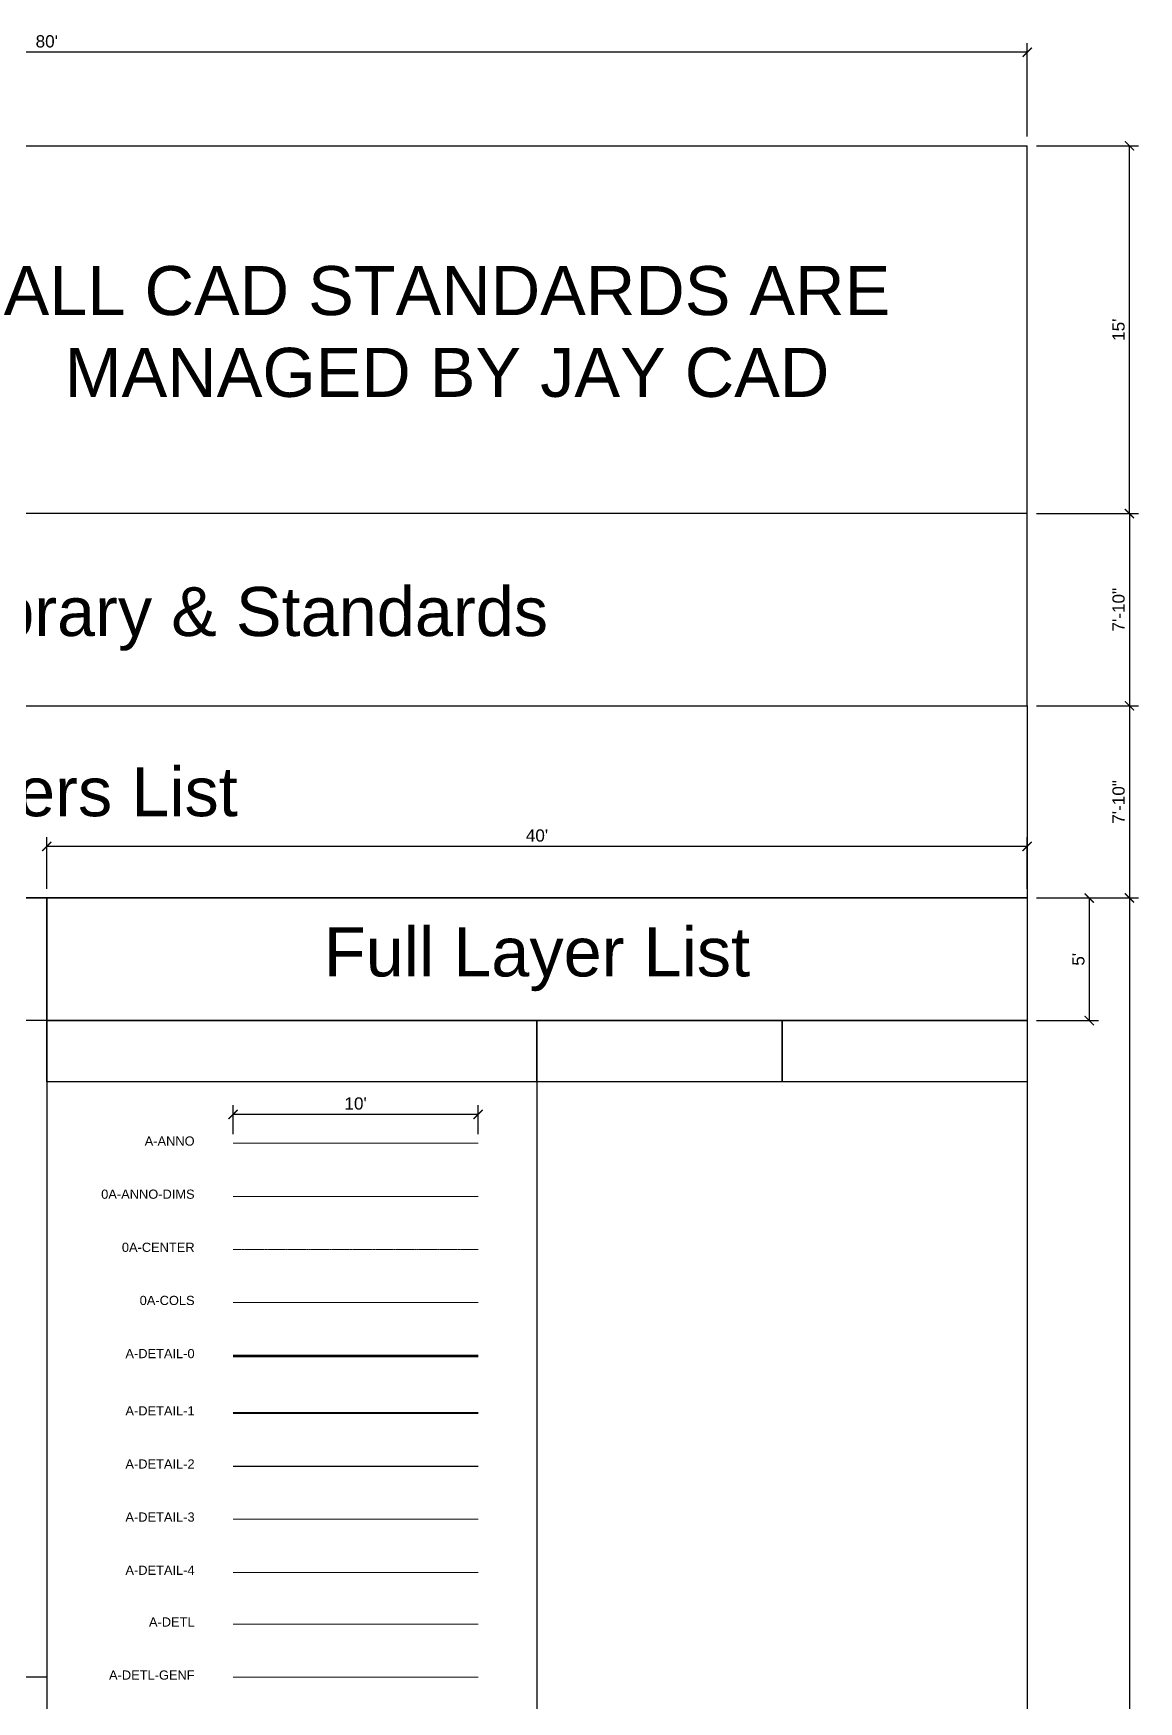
# Model space of a CAD drawing. Header units: inches. Extents: x -2078 to 106214, y -964 to 6385.
# Drawn here: x -607 to -65, y 943 to 1760 of the extents above; entities that cross this region are included whole.
import ezdxf

# ---------------------------------------------------------------- set-up
doc = ezdxf.new("R2010")
doc.units = ezdxf.units.IN
doc.header["$MEASUREMENT"] = 0
doc.linetypes.add('CENTER2', pattern=[1.125, 0.75, -0.125, 0.125, -0.125])
for name, color, linetype, lineweight in [('A-ANNO', 2, 'Continuous', 5), ('A-ANNO-DIMS', 1, 'Continuous', 9), ('A-CENTER', 2, 'CENTER2', 5), ('A-COLS', 3, 'Continuous', 9), ('A-DETAIL-0', 3, 'Continuous', 80), ('A-DETAIL-1', 4, 'Continuous', 40), ('A-DETAIL-2', 20, 'Continuous', 25), ('A-DETAIL-3', 40, 'Continuous', 15), ('A-DETAIL-4', 191, 'Continuous', 5), ('A-DETL', 90, 'Continuous', 9), ('A-DETL-GENF', 92, 'Continuous', 9)]:
    doc.layers.add(name, color=color, linetype=linetype, lineweight=lineweight)
doc.layers.add('A-TB', color=7, linetype='Continuous')
doc.styles.add('Jay Cad', font='arial.ttf', dxfattribs={"height": 0.125})
doc.styles.add('JC', font='arial.ttf', dxfattribs={"height": 0.125})
doc.dimstyles.new('Jay Cad - DIMS', dxfattribs={"dimtxt": 0.125, "dimasz": 0.09375, "dimexe": 0.09375, "dimexo": 0.09375, "dimgap": 0.046875, "dimtad": 1, "dimdec": 1, "dimzin": 0, "dimdsep": 46, "dimlunit": 4, "dimtxsty": 'Jay Cad', "dimblk": 'ARCHTICK', "dimcen": 0.09, "dimclrd": 1, "dimclre": 1, "dimclrt": 256, "dimadec": 0, "dimazin": 0, "dimtfac": 1, "dimtdec": 1, "dimtofl": 0, "dimtmove": 1, "dimatfit": 3, "dimfxl": 1, "dimtolj": 1, "dimtzin": 0, "dimarcsym": 0})
doc.dimstyles.new('JC-DIMS', dxfattribs={"dimtxt": 0.125, "dimasz": 0.09375, "dimexe": 0.09375, "dimexo": 0.09375, "dimgap": 0.046875, "dimtad": 1, "dimdec": 1, "dimzin": 0, "dimdsep": 46, "dimlunit": 4, "dimtxsty": 'JC', "dimblk": 'ARCHTICK', "dimcen": 0.09, "dimclrd": 1, "dimclre": 1, "dimclrt": 256, "dimadec": 0, "dimazin": 0, "dimtfac": 1, "dimtdec": 1, "dimtofl": 0, "dimtmove": 1, "dimatfit": 3, "dimfxl": 1, "dimtolj": 1, "dimtzin": 0, "dimarcsym": 0})

# ---------------------------------------------------------------- blocks, each defined once
blk = doc.blocks.new('_ArchTick')
at = {"color": 0, "linetype": 'ByBlock', "const_width": 0.15}
blk.add_lwpolyline([(-0.5, -0.5), (0.5, 0.5)], dxfattribs=at)
blk = doc.blocks.new('*D20')
at = {"layer": 'A-ANNO', "color": 1, "lineweight": -2, "transparency": 16777216}
for p, q in [((-115.5, 1430.58), (-65.42, 1430.58)), ((-69.92, 1430.58), (-69.92, 1336.54)), ((-115.5, 1336.54), (-65.42, 1336.54))]:
    blk.add_line(p, q, dxfattribs=at)
at = {"layer": 'Defpoints', "color": 0, "transparency": 16777216}
for p in [(-120, 1430.58), (-120, 1336.54), (-69.92, 1336.54)]:
    blk.add_point(p, dxfattribs=at)
at = {"layer": 'A-ANNO', "color": 1, "lineweight": -2, "transparency": 16777216, "xscale": 4.5, "yscale": 4.5, "zscale": 4.5}
for p, rotation in [((-69.92, 1430.58), 90), ((-69.92, 1336.54), 270)]:
    blk.add_blockref('_ArchTick', p, dxfattribs=dict(at, rotation=rotation))
at = {"layer": 'A-ANNO', "transparency": 16777216, "insert": (-75.24, 1383.56), "char_height": 6, "attachment_point": 5, "rotation": 90, "style": 'Jay Cad'}
blk.add_mtext('\\A1;7\'-10"', dxfattribs=at)
blk = doc.blocks.new('*D21')
at = {"layer": 'A-ANNO', "color": 1, "lineweight": -2, "transparency": 16777216}
for p, q in [((-115.5, 1524.62), (-65.42, 1524.62)), ((-69.92, 1524.62), (-69.92, 1430.58)), ((-115.5, 1430.58), (-65.42, 1430.58))]:
    blk.add_line(p, q, dxfattribs=at)
at = {"layer": 'Defpoints', "color": 0, "transparency": 16777216}
for p in [(-120, 1524.62), (-120, 1430.58), (-69.92, 1430.58)]:
    blk.add_point(p, dxfattribs=at)
at = {"layer": 'A-ANNO', "color": 1, "lineweight": -2, "transparency": 16777216, "xscale": 4.5, "yscale": 4.5, "zscale": 4.5}
for p, rotation in [((-69.92, 1524.62), 90), ((-69.92, 1430.58), 270)]:
    blk.add_blockref('_ArchTick', p, dxfattribs=dict(at, rotation=rotation))
at = {"layer": 'A-ANNO', "transparency": 16777216, "insert": (-75.24, 1477.6), "char_height": 6, "attachment_point": 5, "rotation": 90, "style": 'Jay Cad'}
blk.add_mtext('\\A1;7\'-10"', dxfattribs=at)
blk = doc.blocks.new('*D22')
at = {"layer": 'A-ANNO', "color": 1, "lineweight": -2, "transparency": 16777216}
for p, q in [((-115.5, 1704.62), (-65.42, 1704.62)), ((-69.92, 1524.62), (-69.92, 1704.62)), ((-115.5, 1524.62), (-65.42, 1524.62))]:
    blk.add_line(p, q, dxfattribs=at)
at = {"layer": 'Defpoints', "color": 0, "transparency": 16777216}
for p in [(-120, 1704.62), (-69.92, 1704.62), (-120, 1524.62)]:
    blk.add_point(p, dxfattribs=at)
at = {"layer": 'A-ANNO', "color": 1, "lineweight": -2, "transparency": 16777216, "xscale": 4.5, "yscale": 4.5, "zscale": 4.5}
for p, rotation in [((-69.92, 1704.62), 90), ((-69.92, 1524.62), 270)]:
    blk.add_blockref('_ArchTick', p, dxfattribs=dict(at, rotation=rotation))
at = {"layer": 'A-ANNO', "transparency": 16777216, "insert": (-75.24, 1614.62), "char_height": 6, "attachment_point": 5, "rotation": 90, "style": 'Jay Cad'}
blk.add_mtext("\\A1;15'", dxfattribs=at)
blk = doc.blocks.new('*D23')
at = {"layer": 'A-ANNO', "color": 1, "lineweight": -2, "transparency": 16777216}
for p, q in [((-115.5, 1336.54), (-65.42, 1336.54)), ((-69.92, 1336.54), (-69.92, 424.58)), ((-115.5, 424.58), (-65.42, 424.58))]:
    blk.add_line(p, q, dxfattribs=at)
at = {"layer": 'Defpoints', "color": 0, "transparency": 16777216}
for p in [(-120, 1336.54), (-120, 424.58), (-69.92, 424.58)]:
    blk.add_point(p, dxfattribs=at)
at = {"layer": 'A-ANNO', "color": 1, "lineweight": -2, "transparency": 16777216, "xscale": 4.5, "yscale": 4.5, "zscale": 4.5}
for p, rotation in [((-69.92, 1336.54), 90), ((-69.92, 424.58), 270)]:
    blk.add_blockref('_ArchTick', p, dxfattribs=dict(at, rotation=rotation))
at = {"layer": 'A-ANNO', "transparency": 16777216, "insert": (-75.24, 880.56), "char_height": 6, "attachment_point": 5, "rotation": 90, "style": 'Jay Cad'}
blk.add_mtext("\\A1;76'", dxfattribs=at)
blk = doc.blocks.new('*D26')
at = {"layer": 'A-ANNO', "color": 1, "lineweight": -2, "transparency": 16777216}
for p, q in [((-508.8, 1221.04), (-508.8, 1235.12)), ((-388.8, 1221.04), (-388.8, 1235.12)), ((-388.8, 1230.62), (-508.8, 1230.62))]:
    blk.add_line(p, q, dxfattribs=at)
at = {"layer": 'Defpoints', "color": 0, "transparency": 16777216}
for p in [(-508.8, 1230.62), (-508.8, 1216.54), (-388.8, 1216.54)]:
    blk.add_point(p, dxfattribs=at)
at = {"layer": 'A-ANNO', "color": 1, "lineweight": -2, "transparency": 16777216, "xscale": 4.5, "yscale": 4.5, "zscale": 4.5, "rotation": 180}
blk.add_blockref('_ArchTick', (-508.8, 1230.62), dxfattribs=at)
at = {"layer": 'A-ANNO', "color": 1, "lineweight": -2, "transparency": 16777216, "xscale": 4.5, "yscale": 4.5, "zscale": 4.5}
blk.add_blockref('_ArchTick', (-388.8, 1230.62), dxfattribs=at)
at = {"layer": 'A-ANNO', "transparency": 16777216, "insert": (-448.8, 1235.94), "char_height": 6, "attachment_point": 5, "style": 'Jay Cad'}
blk.add_mtext("\\A1;10'", dxfattribs=at)
blk = doc.blocks.new('*D27')
at = {"layer": 'A-ANNO', "color": 1, "lineweight": -2, "transparency": 16777216}
for p, q in [((-115.5, 1336.54), (-85.11, 1336.54)), ((-89.61, 1336.54), (-89.61, 1276.54)), ((-115.5, 1276.54), (-85.11, 1276.54))]:
    blk.add_line(p, q, dxfattribs=at)
at = {"layer": 'Defpoints', "color": 0, "transparency": 16777216}
for p in [(-120, 1336.54), (-120, 1276.54), (-89.61, 1276.54)]:
    blk.add_point(p, dxfattribs=at)
at = {"layer": 'A-ANNO', "color": 1, "lineweight": -2, "transparency": 16777216, "xscale": 4.5, "yscale": 4.5, "zscale": 4.5}
for p, rotation in [((-89.61, 1336.54), 90), ((-89.61, 1276.54), 270)]:
    blk.add_blockref('_ArchTick', p, dxfattribs=dict(at, rotation=rotation))
at = {"layer": 'A-ANNO', "transparency": 16777216, "insert": (-94.91, 1306.54), "char_height": 6, "attachment_point": 5, "rotation": 90, "style": 'Jay Cad'}
blk.add_mtext("\\A1;5'", dxfattribs=at)
blk = doc.blocks.new('*D29')
at = {"layer": 'A-ANNO', "color": 1, "lineweight": -2, "transparency": 16777216}
for p, q in [((-1080, 1709.12), (-1080, 1754.89)), ((-120, 1750.39), (-1080, 1750.39)), ((-120, 1709.12), (-120, 1754.89))]:
    blk.add_line(p, q, dxfattribs=at)
at = {"layer": 'Defpoints', "color": 0, "transparency": 16777216}
for p in [(-1080, 1750.39), (-1080, 1704.62), (-120, 1704.62)]:
    blk.add_point(p, dxfattribs=at)
at = {"layer": 'A-ANNO', "color": 1, "lineweight": -2, "transparency": 16777216, "xscale": 4.5, "yscale": 4.5, "zscale": 4.5, "rotation": 180}
blk.add_blockref('_ArchTick', (-1080, 1750.39), dxfattribs=at)
at = {"layer": 'A-ANNO', "color": 1, "lineweight": -2, "transparency": 16777216, "xscale": 4.5, "yscale": 4.5, "zscale": 4.5}
blk.add_blockref('_ArchTick', (-120, 1750.39), dxfattribs=at)
at = {"layer": 'A-ANNO', "transparency": 16777216, "insert": (-600, 1755.7), "char_height": 6, "attachment_point": 5, "style": 'Jay Cad'}
blk.add_mtext("\\A1;80'", dxfattribs=at)
blk = doc.blocks.new('*D32')
at = {"layer": 'A-ANNO', "color": 1, "lineweight": -2, "transparency": 16777216}
for p, q in [((-600, 1341.04), (-600, 1366.28)), ((-120, 1341.04), (-120, 1366.28)), ((-120, 1361.78), (-600, 1361.78))]:
    blk.add_line(p, q, dxfattribs=at)
at = {"layer": 'Defpoints', "color": 0, "transparency": 16777216}
for p in [(-600, 1361.78), (-600, 1336.54), (-120, 1336.54)]:
    blk.add_point(p, dxfattribs=at)
at = {"layer": 'A-ANNO', "color": 1, "lineweight": -2, "transparency": 16777216, "xscale": 4.5, "yscale": 4.5, "zscale": 4.5, "rotation": 180}
blk.add_blockref('_ArchTick', (-600, 1361.78), dxfattribs=at)
at = {"layer": 'A-ANNO', "color": 1, "lineweight": -2, "transparency": 16777216, "xscale": 4.5, "yscale": 4.5, "zscale": 4.5}
blk.add_blockref('_ArchTick', (-120, 1361.78), dxfattribs=at)
at = {"layer": 'A-ANNO', "transparency": 16777216, "insert": (-360, 1367.09), "char_height": 6, "attachment_point": 5, "style": 'JC'}
blk.add_mtext("\\A1;40'", dxfattribs=at)

msp = doc.modelspace()

# ---------------------------------------------------------------- linework, layer by layer
for p, q in [((-600, 1336.544), (-600, 424.576)), ((-120, 1336.544), (-120, 424.576)), ((-120, 1276.544), (-1080, 1276.544))]:
    msp.add_line(p, q)
for points in [[(-1080, 1704.621), (-120, 1704.621)], [(-1080, 1704.621), (-1080, 1430.583), (-120, 1430.583), (-120, 1704.621)], [(-120, 1524.621), (-1080, 1524.621)], [(-1080, 1336.544), (-120, 1336.544)], [(-360, 1276.544), (-360, 424.576)], [(-600, 955.31), (-1080, 955.31)]]:
    msp.add_lwpolyline(points)
for points in [[(-600, 1336.544), (-120, 1336.544), (-120, 1276.544), (-600, 1276.544)], [(-600, 1276.544), (-360, 1276.544), (-360, 1246.544), (-600, 1246.544)], [(-360, 1276.544), (-240, 1276.544), (-240, 1246.544), (-360, 1246.544)], [(-240, 1276.544), (-120, 1276.544), (-120, 1246.544), (-240, 1246.544)]]:
    msp.add_lwpolyline(points, close=True)
at = {"layer": 'A-ANNO'}
msp.add_line((-508.798, 1216.544), (-388.798, 1216.544), dxfattribs=at)
at = {"layer": 'A-ANNO-DIMS'}
msp.add_line((-508.798, 1190.544), (-388.798, 1190.544), dxfattribs=at)
at = {"layer": 'A-CENTER'}
msp.add_line((-508.798, 1164.544), (-388.798, 1164.544), dxfattribs=at)
at = {"layer": 'A-COLS'}
msp.add_line((-508.798, 1138.544), (-388.798, 1138.544), dxfattribs=at)
at = {"layer": 'A-DETAIL-0'}
msp.add_line((-508.798, 1112.544), (-388.798, 1112.544), dxfattribs=at)
at = {"layer": 'A-DETAIL-1'}
msp.add_line((-508.798, 1084.544), (-388.798, 1084.544), dxfattribs=at)
at = {"layer": 'A-DETAIL-2'}
msp.add_line((-508.798, 1058.544), (-388.798, 1058.544), dxfattribs=at)
at = {"layer": 'A-DETAIL-3'}
msp.add_line((-508.798, 1032.544), (-388.798, 1032.544), dxfattribs=at)
at = {"layer": 'A-DETAIL-4'}
msp.add_line((-508.798, 1006.544), (-388.798, 1006.544), dxfattribs=at)
at = {"layer": 'A-DETL'}
msp.add_line((-508.798, 981.22), (-388.798, 981.22), dxfattribs=at)
at = {"layer": 'A-DETL-GENF'}
msp.add_line((-508.798, 955.22), (-388.798, 955.22), dxfattribs=at)
at = {"layer": 'A-TB'}
msp.add_lwpolyline([(-120, 1336.544), (-1080, 1336.544), (-1080, 1430.583), (-120, 1430.583)], close=True, dxfattribs=at)

# ---------------------------------------------------------------- texts
at = {"color": 1, "char_height": 4.5, "attachment_point": 6, "style": 'Jay Cad'}
for s, insert in [('A-ANNO', (-527.617, 1217.573)), ('0A-ANNO-DIMS', (-527.617, 1191.573)), ('0A-CENTER', (-527.617, 1165.573)), ('0A-COLS', (-527.617, 1139.573)), ('A-DETAIL-0', (-527.617, 1113.573)), ('A-DETAIL-1', (-527.617, 1085.573)), ('A-DETAIL-2', (-527.617, 1059.573)), ('A-DETAIL-3', (-527.617, 1033.573)), ('A-DETAIL-4', (-527.617, 1007.573)), ('A-DETL', (-527.617, 982.248)), ('A-DETL-GENF', (-527.617, 956.248))]:
    msp.add_mtext_dynamic_manual_height_columns(s, width=490.46547, gutter_width=30, heights=[0], dxfattribs=dict(at, insert=insert))
at = {"layer": 'A-ANNO', "char_height": 24, "attachment_point": 5}
for s, insert, style in [('ALL CAD STANDARDS ARE\\PMANAGED BY JAY CAD', (-404.078, 1613.585), 'JC'), ('Annotation Library & Standards', (-587.537, 1473.11), 'Jay Cad'), ('Layers List', (-587.537, 1384.928), 'Jay Cad'), ('Full Layer List', (-360, 1306.544), 'Jay Cad')]:
    msp.add_mtext_dynamic_manual_height_columns(s, width=490.46547, gutter_width=30, heights=[0], dxfattribs=dict(at, insert=insert, style=style))

# ---------------------------------------------------------------- dimensions: what is measured, and where the dimension line sits
at = {"layer": 'A-ANNO'}
for base, p1, p2, dimstyle, picture, middle in [((-1080, 1750.386), (-120, 1704.621), (-1080, 1704.621), 'Jay Cad - DIMS', '*D29', (-600, 1755.699)), ((-600, 1361.781), (-120, 1336.544), (-600, 1336.544), 'JC-DIMS', '*D32', (-360, 1367.094)), ((-508.798, 1230.624), (-388.798, 1216.544), (-508.798, 1216.544), 'Jay Cad - DIMS', '*D26', (-448.798, 1235.937))]:
    dim = msp.add_linear_dim(base=base, p1=p1, p2=p2, dimstyle=dimstyle, dxfattribs=at)
    dim.commit()
    dim.dimension.update_dxf_attribs({"geometry": picture, "text_midpoint": middle})
for base, p1, p2, picture, middle in [((-69.922, 1704.621), (-120, 1524.621), (-120, 1704.621), '*D22', (-75.235, 1614.621)), ((-69.922, 1430.583), (-120, 1524.621), (-120, 1430.583), '*D21', (-75.235, 1477.602)), ((-69.922, 1336.544), (-120, 1430.583), (-120, 1336.544), '*D20', (-75.235, 1383.563)), ((-69.922, 424.576), (-120, 1336.544), (-120, 424.576), '*D23', (-75.235, 880.56)), ((-89.612, 1276.544), (-120, 1336.544), (-120, 1276.544), '*D27', (-94.913, 1306.544))]:
    dim = msp.add_linear_dim(base=base, p1=p1, p2=p2, angle=90, dimstyle='Jay Cad - DIMS', dxfattribs=at)
    dim.commit()
    dim.dimension.update_dxf_attribs({"geometry": picture, "text_midpoint": middle})

doc.saveas('drawing.dxf')
